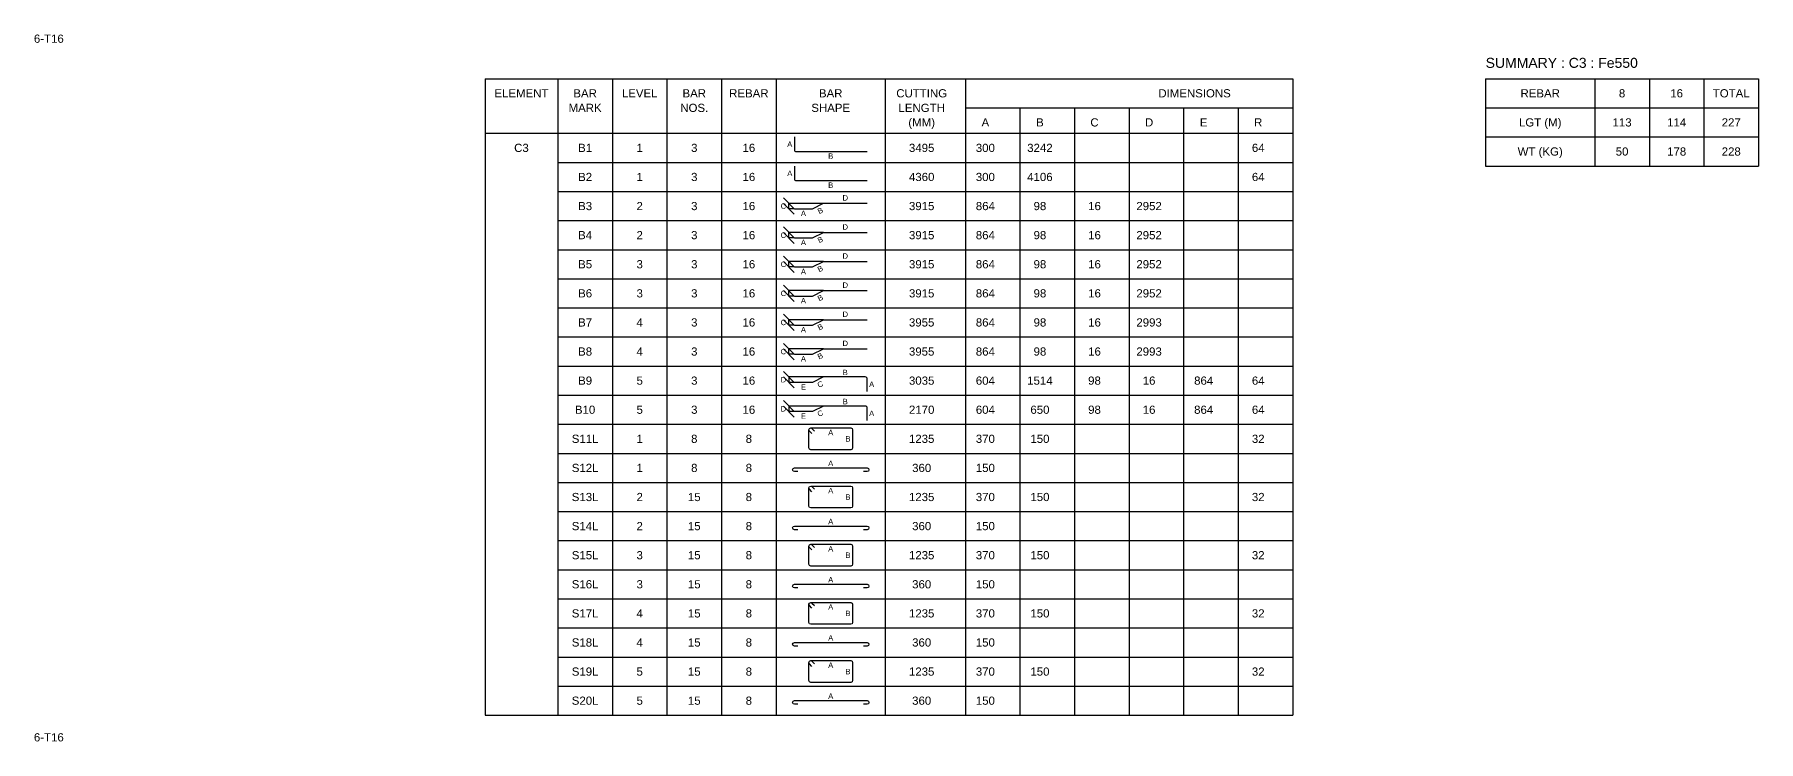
# Model space of a CAD drawing. Header units: inches. Extents: x -816171 to 9366335, y -450961 to 689132.
# Drawn here: x 153789 to 201173, y 27758 to 47199 of the extents above; entities that cross this region are included whole.
import ezdxf
from ezdxf.enums import TextEntityAlignment as Align

# ---------------------------------------------------------------- set-up
doc = ezdxf.new("R2010")
doc.units = ezdxf.units.IN
doc.header["$MEASUREMENT"] = 0
for name, color, linetype in [('Dim', 31, 'Continuous'), ('Reinforcement', 130, 'Continuous'), ('Schedule Border', 60, 'Continuous'), ('Schedule Header', 4, 'Continuous'), ('Text', 31, 'Continuous')]:
    doc.layers.add(name, color=color, linetype=linetype)
doc.styles.add('SC-BBS1', font='SansSerif')
doc.styles.get("Standard").update_dxf_attribs({"font": 'txt.shx'})
doc.dimstyles.new('SCBBSDim', dxfattribs={"dimtxt": 225, "dimasz": 0.18, "dimexe": 0, "dimexo": 0, "dimgap": 0, "dimtad": 1, "dimtoh": 1, "dimdec": 0, "dimzin": 0, "dimdsep": 46, "dimtxsty": 'Standard', "dimtsz": 150, "dimcen": 0.09, "dimclrd": 8, "dimclre": 8, "dimclrt": 3, "dimadec": 0, "dimazin": 0, "dimtfac": 1, "dimtdec": 0, "dimtix": 1, "dimtofl": 0, "dimtmove": 0, "dimatfit": 3, "dimfxl": 1, "dimtolj": 1, "dimtzin": 0, "dimarcsym": 0})

# ---------------------------------------------------------------- blocks, each defined once
blk = doc.blocks.new('*D478')
at = {"layer": 'DEFPOINTS', "color": 0, "transparency": 16777216}
for p in [(174523, 42556), (174673, 42406), (175473, 42556)]:
    blk.add_point(p, dxfattribs=at)
at = {"layer": 'Dim', "color": 8, "lineweight": -2, "transparency": 16777216}
for p, q in [((174673, 42406), (174373, 42706)), ((174673, 42256), (174373, 42556)), ((175473, 42556), (174523, 42556)), ((174523, 42406), (174523, 42556)), ((174673, 42406), (174523, 42406))]:
    blk.add_line(p, q, dxfattribs=at)
blk = doc.blocks.new('*D479')
at = {"layer": 'DEFPOINTS', "color": 0, "transparency": 16777216}
for p in [(174523, 41756), (175473, 41756), (174673, 41606)]:
    blk.add_point(p, dxfattribs=at)
at = {"layer": 'Dim', "color": 8, "lineweight": -2, "transparency": 16777216}
for p, q in [((174673, 41606), (174373, 41906)), ((174673, 41456), (174373, 41756)), ((175473, 41756), (174523, 41756)), ((174523, 41606), (174523, 41756)), ((174673, 41606), (174523, 41606))]:
    blk.add_line(p, q, dxfattribs=at)
blk = doc.blocks.new('*D480')
at = {"layer": 'DEFPOINTS', "color": 0, "transparency": 16777216}
for p in [(174523, 40956), (174673, 40806), (175473, 40956)]:
    blk.add_point(p, dxfattribs=at)
at = {"layer": 'Dim', "color": 8, "lineweight": -2, "transparency": 16777216}
for p, q in [((174673, 40806), (174373, 41106)), ((174673, 40656), (174373, 40956)), ((175473, 40956), (174523, 40956)), ((174523, 40806), (174523, 40956)), ((174673, 40806), (174523, 40806))]:
    blk.add_line(p, q, dxfattribs=at)
blk = doc.blocks.new('*D481')
at = {"layer": 'DEFPOINTS', "color": 0, "transparency": 16777216}
for p in [(174523, 40156), (174673, 40006), (175473, 40156)]:
    blk.add_point(p, dxfattribs=at)
at = {"layer": 'Dim', "color": 8, "lineweight": -2, "transparency": 16777216}
for p, q in [((174673, 40006), (174373, 40306)), ((174673, 39856), (174373, 40156)), ((175473, 40156), (174523, 40156)), ((174523, 40006), (174523, 40156)), ((174673, 40006), (174523, 40006))]:
    blk.add_line(p, q, dxfattribs=at)
blk = doc.blocks.new('*D482')
at = {"layer": 'DEFPOINTS', "color": 0, "transparency": 16777216}
for p in [(174523, 39356), (175473, 39356), (174673, 39206)]:
    blk.add_point(p, dxfattribs=at)
at = {"layer": 'Dim', "color": 8, "lineweight": -2, "transparency": 16777216}
for p, q in [((174673, 39206), (174373, 39506)), ((174673, 39056), (174373, 39356)), ((175473, 39356), (174523, 39356)), ((174523, 39206), (174523, 39356)), ((174673, 39206), (174523, 39206))]:
    blk.add_line(p, q, dxfattribs=at)
blk = doc.blocks.new('*D483')
at = {"layer": 'DEFPOINTS', "color": 0, "transparency": 16777216}
for p in [(174523, 38556), (174673, 38406), (175473, 38556)]:
    blk.add_point(p, dxfattribs=at)
at = {"layer": 'Dim', "color": 8, "lineweight": -2, "transparency": 16777216}
for p, q in [((174673, 38406), (174373, 38706)), ((174673, 38256), (174373, 38556)), ((175473, 38556), (174523, 38556)), ((174523, 38406), (174523, 38556)), ((174673, 38406), (174523, 38406))]:
    blk.add_line(p, q, dxfattribs=at)
blk = doc.blocks.new('*D484')
at = {"layer": 'DEFPOINTS', "color": 0, "transparency": 16777216}
for p in [(174523, 37631), (175173, 37631), (175473, 37781)]:
    blk.add_point(p, dxfattribs=at)
at = {"layer": 'Dim', "color": 8, "lineweight": -2, "transparency": 16777216}
for p, q in [((174673, 37631), (174373, 37931)), ((174673, 37481), (174373, 37781)), ((175473, 37781), (174523, 37781)), ((174523, 37781), (174523, 37631)), ((175173, 37631), (174523, 37631))]:
    blk.add_line(p, q, dxfattribs=at)
blk = doc.blocks.new('*D485')
at = {"layer": 'DEFPOINTS', "color": 0, "transparency": 16777216}
for p in [(175473, 36981), (174523, 36831), (175173, 36831)]:
    blk.add_point(p, dxfattribs=at)
at = {"layer": 'Dim', "color": 8, "lineweight": -2, "transparency": 16777216}
for p, q in [((174673, 36831), (174373, 37131)), ((174673, 36681), (174373, 36981)), ((175473, 36981), (174523, 36981)), ((174523, 36981), (174523, 36831)), ((175173, 36831), (174523, 36831))]:
    blk.add_line(p, q, dxfattribs=at)

msp = doc.modelspace()

# ---------------------------------------------------------------- linework, layer by layer
at = {"layer": 'Reinforcement'}
for points in [[(174673.34546, 44381.4638), (174673.34546, 44031.4638, 0.5), (174723.34546, 43981.4638), (176673.34546, 43981.4638)], [(174673.34546, 43581.4638), (174673.34546, 43231.4638, 0.5), (174723.34546, 43181.4638), (176673.34546, 43181.4638)], [(176673.34546, 37381.4638), (176673.34546, 37731.4638, 0.5), (176623.34546, 37781.4638), (175473.34546, 37781.4638), (175173.34546, 37631.4638), (174673.34546, 37631.4638)], [(176673.34546, 36581.4638), (176673.34546, 36931.4638, 0.5), (176623.34546, 36981.4638), (175473.34546, 36981.4638), (175173.34546, 36831.4638), (174673.34546, 36831.4638)], [(175158.70138, 36225.39798), (175087.99031, 36296.10827, -0.1989123674), (175073.34546, 36331.4638, -0.4142046237), (175123.34546, 36381.4638, -0.1989044359), (175158.7006, 36366.81934), (175229.41167, 36296.10905)], [(174773.34546, 35181.4638), (174673.34546, 35181.4638, -1), (174673.34546, 35281.4638), (176673.34546, 35281.4638, -1), (176673.34546, 35181.4638), (176573.34546, 35181.4638)], [(175158.70138, 34625.39798), (175087.99031, 34696.10827, -0.1989123674), (175073.34546, 34731.4638, -0.4142046237), (175123.34546, 34781.4638, -0.1989044359), (175158.7006, 34766.81934), (175229.41167, 34696.10905)], [(174773.34546, 33581.4638), (174673.34546, 33581.4638, -1), (174673.34546, 33681.4638), (176673.34546, 33681.4638, -1), (176673.34546, 33581.4638), (176573.34546, 33581.4638)], [(175158.70138, 33025.39798), (175087.99031, 33096.10827, -0.1989123674), (175073.34546, 33131.4638, -0.4142046237), (175123.34546, 33181.4638, -0.1989044359), (175158.7006, 33166.81934), (175229.41167, 33096.10905)], [(174773.34546, 31981.4638), (174673.34546, 31981.4638, -1), (174673.34546, 32081.4638), (176673.34546, 32081.4638, -1), (176673.34546, 31981.4638), (176573.34546, 31981.4638)], [(175158.70138, 31425.39798), (175087.99031, 31496.10827, -0.1989123674), (175073.34546, 31531.4638, -0.4142046237), (175123.34546, 31581.4638, -0.1989044359), (175158.7006, 31566.81934), (175229.41167, 31496.10905)], [(174773.34546, 30381.4638), (174673.34546, 30381.4638, -1), (174673.34546, 30481.4638), (176673.34546, 30481.4638, -1), (176673.34546, 30381.4638), (176573.34546, 30381.4638)], [(175158.70138, 29825.39798), (175087.99031, 29896.10827, -0.1989123674), (175073.34546, 29931.4638, -0.4142046237), (175123.34546, 29981.4638, -0.1989044359), (175158.7006, 29966.81934), (175229.41167, 29896.10905)], [(174773.34546, 28781.4638), (174673.34546, 28781.4638, -1), (174673.34546, 28881.4638), (176673.34546, 28881.4638, -1), (176673.34546, 28781.4638), (176573.34546, 28781.4638)]]:
    msp.add_lwpolyline(points, format="xyb", dxfattribs=at)
for points in [[(174673.34546, 42406.4638), (175173.34546, 42406.4638), (175473.34546, 42556.4638), (176673.34546, 42556.4638)], [(174673.34546, 41606.4638), (175173.34546, 41606.4638), (175473.34546, 41756.4638), (176673.34546, 41756.4638)], [(174673.34546, 40806.4638), (175173.34546, 40806.4638), (175473.34546, 40956.4638), (176673.34546, 40956.4638)], [(174673.34546, 40006.4638), (175173.34546, 40006.4638), (175473.34546, 40156.4638), (176673.34546, 40156.4638)], [(174673.34546, 39206.4638), (175173.34546, 39206.4638), (175473.34546, 39356.4638), (176673.34546, 39356.4638)], [(174673.34546, 38406.4638), (175173.34546, 38406.4638), (175473.34546, 38556.4638), (176673.34546, 38556.4638)]]:
    msp.add_lwpolyline(points, dxfattribs=at)
for points in [[(175073.34546, 36331.4638, -0.4142046237), (175123.34546, 36381.4638), (176223.34546, 36381.4638, -0.4142046237), (176273.34546, 36331.4638), (176273.34546, 35831.4638, -0.4142046237), (176223.34546, 35781.4638), (175123.34546, 35781.4638, -0.4142046237), (175073.34546, 35831.4638)], [(175073.34546, 34731.4638, -0.4142046237), (175123.34546, 34781.4638), (176223.34546, 34781.4638, -0.4142046237), (176273.34546, 34731.4638), (176273.34546, 34231.4638, -0.4142046237), (176223.34546, 34181.4638), (175123.34546, 34181.4638, -0.4142046237), (175073.34546, 34231.4638)], [(175073.34546, 33131.4638, -0.4142046237), (175123.34546, 33181.4638), (176223.34546, 33181.4638, -0.4142046237), (176273.34546, 33131.4638), (176273.34546, 32631.4638, -0.4142046237), (176223.34546, 32581.4638), (175123.34546, 32581.4638, -0.4142046237), (175073.34546, 32631.4638)], [(175073.34546, 31531.4638, -0.4142046237), (175123.34546, 31581.4638), (176223.34546, 31581.4638, -0.4142046237), (176273.34546, 31531.4638), (176273.34546, 31031.4638, -0.4142046237), (176223.34546, 30981.4638), (175123.34546, 30981.4638, -0.4142046237), (175073.34546, 31031.4638)], [(175073.34546, 29931.4638, -0.4142046237), (175123.34546, 29981.4638), (176223.34546, 29981.4638, -0.4142046237), (176273.34546, 29931.4638), (176273.34546, 29431.4638, -0.4142046237), (176223.34546, 29381.4638), (175123.34546, 29381.4638, -0.4142046237), (175073.34546, 29431.4638)]]:
    msp.add_lwpolyline(points, format="xyb", close=True, dxfattribs=at)
at = {"layer": 'Schedule Border'}
for p, q in [((166173.34546, 45981.4638), (188373.34546, 45981.4638)), ((166173.34546, 45981.4638), (166173.34546, 28481.4638)), ((168173.34546, 45981.4638), (168173.34546, 28481.4638)), ((169673.34546, 45981.4638), (169673.34546, 28481.4638)), ((171173.34546, 45981.4638), (171173.34546, 28481.4638)), ((172673.34546, 45981.4638), (172673.34546, 28481.4638)), ((174173.34546, 45981.4638), (174173.34546, 28481.4638)), ((177173.34546, 45981.4638), (177173.34546, 28481.4638)), ((179373.34546, 45981.4638), (179373.34546, 28481.4638)), ((188373.34546, 45981.4638), (188373.34546, 28481.4638)), ((193673.34546, 45981.4638), (201173.34546, 45981.4638)), ((193673.34546, 45981.4638), (193673.34546, 43581.4638)), ((196673.34546, 45981.4638), (196673.34546, 43581.4638)), ((198173.34546, 45981.4638), (198173.34546, 43581.4638)), ((199673.34546, 45981.4638), (199673.34546, 43581.4638)), ((201173.34546, 45981.4638), (201173.34546, 43581.4638)), ((179373.34546, 45181.4638), (188373.34546, 45181.4638)), ((180873.34546, 45181.4638), (180873.34546, 28481.4638)), ((182373.34546, 45181.4638), (182373.34546, 28481.4638)), ((183873.34546, 45181.4638), (183873.34546, 28481.4638)), ((185373.34546, 45181.4638), (185373.34546, 28481.4638)), ((186873.34546, 45181.4638), (186873.34546, 28481.4638)), ((193673.34546, 45181.4638), (201173.34546, 45181.4638)), ((166173.34546, 44481.4638), (188373.34546, 44481.4638)), ((193673.34546, 44381.4638), (201173.34546, 44381.4638)), ((168173.34546, 43681.4638), (188373.34546, 43681.4638)), ((193673.34546, 43581.4638), (201173.34546, 43581.4638)), ((168173.34546, 42881.4638), (188373.34546, 42881.4638)), ((168173.34546, 42081.4638), (188373.34546, 42081.4638)), ((168173.34546, 41281.4638), (188373.34546, 41281.4638)), ((168173.34546, 40481.4638), (188373.34546, 40481.4638)), ((168173.34546, 39681.4638), (188373.34546, 39681.4638)), ((168173.34546, 38881.4638), (188373.34546, 38881.4638)), ((168173.34546, 38081.4638), (188373.34546, 38081.4638)), ((168173.34546, 37281.4638), (188373.34546, 37281.4638)), ((168173.34546, 36481.4638), (188373.34546, 36481.4638)), ((168173.34546, 35681.4638), (188373.34546, 35681.4638)), ((168173.34546, 34881.4638), (188373.34546, 34881.4638)), ((168173.34546, 34081.4638), (188373.34546, 34081.4638)), ((168173.34546, 33281.4638), (188373.34546, 33281.4638)), ((168173.34546, 32481.4638), (188373.34546, 32481.4638)), ((168173.34546, 31681.4638), (188373.34546, 31681.4638)), ((168173.34546, 30881.4638), (188373.34546, 30881.4638)), ((168173.34546, 30081.4638), (188373.34546, 30081.4638)), ((168173.34546, 29281.4638), (188373.34546, 29281.4638)), ((166173.34546, 28481.4638), (188373.34546, 28481.4638)), ((168173.34546, 28481.4638), (188373.34546, 28481.4638))]:
    msp.add_line(p, q, dxfattribs=at)

# ---------------------------------------------------------------- texts
at = {"layer": 'Dim', "style": 'SC-BBS1'}
for s, p in [('A', (174548.34546, 44181.4638)), ('B', (175673.34546, 43856.4638)), ('A', (174548.34546, 43381.4638)), ('B', (175673.34546, 43056.4638)), ('D', (176073.34546, 42706.4638)), ('C', (174373.34546, 42481.4638)), ('A', (174923.34546, 42281.4638)), ('C', (174373.34546, 41681.4638)), ('D', (176073.34546, 41906.4638)), ('A', (174923.34546, 41481.4638)), ('C', (174373.34546, 40881.4638)), ('A', (174923.34546, 40681.4638)), ('D', (176073.34546, 41106.4638)), ('D', (176073.34546, 40306.4638)), ('C', (174373.34546, 40081.4638)), ('A', (174923.34546, 39881.4638)), ('C', (174373.34546, 39281.4638)), ('D', (176073.34546, 39506.4638)), ('A', (174923.34546, 39081.4638)), ('C', (174373.34546, 38481.4638)), ('D', (176073.34546, 38706.4638)), ('A', (174923.34546, 38281.4638)), ('B', (176073.34546, 37906.4638)), ('D', (174373.34546, 37706.4638)), ('E', (174923.34546, 37506.4638)), ('A', (176798.34546, 37581.4638)), ('D', (174373.34546, 36906.4638)), ('B', (176073.34546, 37106.4638)), ('E', (174923.34546, 36706.4638)), ('A', (176798.34546, 36781.4638)), ('A', (175673.34546, 36256.4638)), ('B', (176148.34546, 36081.4638)), ('A', (175673.34546, 35406.4638)), ('A', (175673.34546, 34656.4638)), ('B', (176148.34546, 34481.4638)), ('A', (175673.34546, 33806.4638)), ('A', (175673.34546, 33056.4638)), ('B', (176148.34546, 32881.4638)), ('A', (175673.34546, 32206.4638)), ('A', (175673.34546, 31456.4638)), ('B', (176148.34546, 31281.4638)), ('A', (175673.34546, 30606.4638)), ('A', (175673.34546, 29856.4638)), ('B', (176148.34546, 29681.4638)), ('A', (175673.34546, 29006.4638))]:
    msp.add_text(s, height=150, dxfattribs=at).set_placement(p, align=Align.MIDDLE_CENTER)
for s, p in [('B', (175385.84546, 42356.4638)), ('B', (175385.84546, 41556.4638)), ('B', (175385.84546, 40756.4638)), ('B', (175385.84546, 39956.4638)), ('B', (175385.84546, 39156.4638)), ('B', (175385.84546, 38356.4638)), ('C', (175385.84546, 37581.4638)), ('C', (175385.84546, 36781.4638))]:
    msp.add_text(s, height=150, rotation=26.565051177, dxfattribs=at).set_placement(p, align=Align.MIDDLE_CENTER)
at = {"layer": 'Schedule Header', "style": 'SC-BBS1'}
msp.add_text('SUMMARY : C3 : Fe550', height=275, dxfattribs=at).set_placement((193673.34546, 46281.4638))
for s, p in [('ELEMENT', (167173.34546, 45581.4638)), ('BAR', (168923.34546, 45581.4638)), ('LEVEL', (170423.34546, 45581.4638)), ('BAR', (171923.34546, 45581.4638)), ('REBAR', (173423.34546, 45581.4638)), ('BAR', (175673.34546, 45581.4638)), ('CUTTING', (178173.34546, 45581.4638)), ('DIMENSIONS', (185673.34546, 45581.4638)), ('REBAR', (195173.34546, 45581.4638)), ('8', (197423.34546, 45581.4638)), ('16', (198923.34546, 45581.4638)), ('TOTAL', (200423.34546, 45581.4638)), ('MARK', (168923.34546, 45181.4638)), ('NOS.', (171923.34546, 45181.4638)), ('SHAPE', (175673.34546, 45181.4638)), ('LENGTH', (178173.34546, 45181.4638)), ('(MM)', (178173.34546, 44781.4638)), ('A', (179923.34546, 44781.4638)), ('B', (181423.34546, 44781.4638)), ('C', (182923.34546, 44781.4638)), ('D', (184423.34546, 44781.4638)), ('E', (185923.34546, 44781.4638)), ('R', (187423.34546, 44781.4638)), ('LGT (M)', (195173.34546, 44781.4638)), ('WT (KG)', (195173.34546, 43981.4638))]:
    msp.add_text(s, height=225, dxfattribs=at).set_placement(p, align=Align.MIDDLE_CENTER)
at = {"layer": 'Text', "style": 'SC-BBS1'}
for p in [(153773.34546, 47083.4638), (153773.34546, 27873.4638)]:
    msp.add_text('6-T16', height=225, dxfattribs=at).set_placement(p, align=Align.MIDDLE_LEFT)
for s, p in [('113', (197423.34546, 44781.4638)), ('114', (198923.34546, 44781.4638)), ('227', (200423.34546, 44781.4638)), ('C3', (167173.34546, 44081.4638)), ('B1', (168923.34546, 44081.4638)), ('1', (170423.34546, 44081.4638)), ('3', (171923.34546, 44081.4638)), ('16', (173423.34546, 44081.4638)), ('3495', (178173.34546, 44081.4638)), ('300', (179923.34546, 44081.4638)), ('3242', (181423.34546, 44081.4638)), ('64', (187423.34546, 44081.4638)), ('50', (197423.34546, 43981.4638)), ('178', (198923.34546, 43981.4638)), ('228', (200423.34546, 43981.4638)), ('B2', (168923.34546, 43281.4638)), ('1', (170423.34546, 43281.4638)), ('3', (171923.34546, 43281.4638)), ('16', (173423.34546, 43281.4638)), ('4360', (178173.34546, 43281.4638)), ('300', (179923.34546, 43281.4638)), ('4106', (181423.34546, 43281.4638)), ('64', (187423.34546, 43281.4638)), ('B3', (168923.34546, 42481.4638)), ('2', (170423.34546, 42481.4638)), ('3', (171923.34546, 42481.4638)), ('16', (173423.34546, 42481.4638)), ('3915', (178173.34546, 42481.4638)), ('864', (179923.34546, 42481.4638)), ('98', (181423.34546, 42481.4638)), ('16', (182923.34546, 42481.4638)), ('2952', (184423.34546, 42481.4638)), ('B4', (168923.34546, 41681.4638)), ('2', (170423.34546, 41681.4638)), ('3', (171923.34546, 41681.4638)), ('16', (173423.34546, 41681.4638)), ('3915', (178173.34546, 41681.4638)), ('864', (179923.34546, 41681.4638)), ('98', (181423.34546, 41681.4638)), ('16', (182923.34546, 41681.4638)), ('2952', (184423.34546, 41681.4638)), ('B5', (168923.34546, 40881.4638)), ('3', (170423.34546, 40881.4638)), ('3', (171923.34546, 40881.4638)), ('16', (173423.34546, 40881.4638)), ('3915', (178173.34546, 40881.4638)), ('864', (179923.34546, 40881.4638)), ('98', (181423.34546, 40881.4638)), ('16', (182923.34546, 40881.4638)), ('2952', (184423.34546, 40881.4638)), ('B6', (168923.34546, 40081.4638)), ('3', (170423.34546, 40081.4638)), ('3', (171923.34546, 40081.4638)), ('16', (173423.34546, 40081.4638)), ('3915', (178173.34546, 40081.4638)), ('864', (179923.34546, 40081.4638)), ('98', (181423.34546, 40081.4638)), ('16', (182923.34546, 40081.4638)), ('2952', (184423.34546, 40081.4638)), ('B7', (168923.34546, 39281.4638)), ('4', (170423.34546, 39281.4638)), ('3', (171923.34546, 39281.4638)), ('16', (173423.34546, 39281.4638)), ('3955', (178173.34546, 39281.4638)), ('864', (179923.34546, 39281.4638)), ('98', (181423.34546, 39281.4638)), ('16', (182923.34546, 39281.4638)), ('2993', (184423.34546, 39281.4638)), ('B8', (168923.34546, 38481.4638)), ('4', (170423.34546, 38481.4638)), ('3', (171923.34546, 38481.4638)), ('16', (173423.34546, 38481.4638)), ('3955', (178173.34546, 38481.4638)), ('864', (179923.34546, 38481.4638)), ('98', (181423.34546, 38481.4638)), ('16', (182923.34546, 38481.4638)), ('2993', (184423.34546, 38481.4638)), ('B9', (168923.34546, 37681.4638)), ('5', (170423.34546, 37681.4638)), ('3', (171923.34546, 37681.4638)), ('16', (173423.34546, 37681.4638)), ('3035', (178173.34546, 37681.4638)), ('604', (179923.34546, 37681.4638)), ('1514', (181423.34546, 37681.4638)), ('98', (182923.34546, 37681.4638)), ('16', (184423.34546, 37681.4638)), ('864', (185923.34546, 37681.4638)), ('64', (187423.34546, 37681.4638)), ('B10', (168923.34546, 36881.4638)), ('5', (170423.34546, 36881.4638)), ('3', (171923.34546, 36881.4638)), ('16', (173423.34546, 36881.4638)), ('2170', (178173.34546, 36881.4638)), ('604', (179923.34546, 36881.4638)), ('650', (181423.34546, 36881.4638)), ('98', (182923.34546, 36881.4638)), ('16', (184423.34546, 36881.4638)), ('864', (185923.34546, 36881.4638)), ('64', (187423.34546, 36881.4638)), ('S11L', (168923.34546, 36081.4638)), ('1', (170423.34546, 36081.4638)), ('8', (171923.34546, 36081.4638)), ('8', (173423.34546, 36081.4638)), ('1235', (178173.34546, 36081.4638)), ('370', (179923.34546, 36081.4638)), ('150', (181423.34546, 36081.4638)), ('32', (187423.34546, 36081.4638)), ('S12L', (168923.34546, 35281.4638)), ('1', (170423.34546, 35281.4638)), ('8', (171923.34546, 35281.4638)), ('8', (173423.34546, 35281.4638)), ('360', (178173.34546, 35281.4638)), ('150', (179923.34546, 35281.4638)), ('S13L', (168923.34546, 34481.4638)), ('2', (170423.34546, 34481.4638)), ('15', (171923.34546, 34481.4638)), ('8', (173423.34546, 34481.4638)), ('1235', (178173.34546, 34481.4638)), ('370', (179923.34546, 34481.4638)), ('150', (181423.34546, 34481.4638)), ('32', (187423.34546, 34481.4638)), ('S14L', (168923.34546, 33681.4638)), ('2', (170423.34546, 33681.4638)), ('15', (171923.34546, 33681.4638)), ('8', (173423.34546, 33681.4638)), ('360', (178173.34546, 33681.4638)), ('150', (179923.34546, 33681.4638)), ('S15L', (168923.34546, 32881.4638)), ('3', (170423.34546, 32881.4638)), ('15', (171923.34546, 32881.4638)), ('8', (173423.34546, 32881.4638)), ('1235', (178173.34546, 32881.4638)), ('370', (179923.34546, 32881.4638)), ('150', (181423.34546, 32881.4638)), ('32', (187423.34546, 32881.4638)), ('S16L', (168923.34546, 32081.4638)), ('3', (170423.34546, 32081.4638)), ('15', (171923.34546, 32081.4638)), ('8', (173423.34546, 32081.4638)), ('360', (178173.34546, 32081.4638)), ('150', (179923.34546, 32081.4638)), ('S17L', (168923.34546, 31281.4638)), ('4', (170423.34546, 31281.4638)), ('15', (171923.34546, 31281.4638)), ('8', (173423.34546, 31281.4638)), ('1235', (178173.34546, 31281.4638)), ('370', (179923.34546, 31281.4638)), ('150', (181423.34546, 31281.4638)), ('32', (187423.34546, 31281.4638)), ('S18L', (168923.34546, 30481.4638)), ('4', (170423.34546, 30481.4638)), ('15', (171923.34546, 30481.4638)), ('8', (173423.34546, 30481.4638)), ('360', (178173.34546, 30481.4638)), ('150', (179923.34546, 30481.4638)), ('S19L', (168923.34546, 29681.4638)), ('5', (170423.34546, 29681.4638)), ('15', (171923.34546, 29681.4638)), ('8', (173423.34546, 29681.4638)), ('1235', (178173.34546, 29681.4638)), ('370', (179923.34546, 29681.4638)), ('150', (181423.34546, 29681.4638)), ('32', (187423.34546, 29681.4638)), ('S20L', (168923.34546, 28881.4638)), ('5', (170423.34546, 28881.4638)), ('15', (171923.34546, 28881.4638)), ('8', (173423.34546, 28881.4638)), ('360', (178173.34546, 28881.4638)), ('150', (179923.34546, 28881.4638))]:
    msp.add_text(s, height=225, dxfattribs=at).set_placement(p, align=Align.MIDDLE_CENTER)

# ---------------------------------------------------------------- dimensions: what is measured, and where the dimension line sits
at = {"layer": 'Dim'}
for base, p1, p2, picture, middle in [((174523.34546, 42556.4638), (174673.34546, 42406.4638), (175473.34546, 42556.4638), '*D478', (174523.34546, 42481.4638)), ((174523.34546, 41756.4638), (174673.34546, 41606.4638), (175473.34546, 41756.4638), '*D479', (174523.34546, 41681.4638)), ((174523.34546, 40956.4638), (174673.34546, 40806.4638), (175473.34546, 40956.4638), '*D480', (174523.34546, 40881.4638)), ((174523.34546, 40156.4638), (174673.34546, 40006.4638), (175473.34546, 40156.4638), '*D481', (174523.34546, 40081.4638)), ((174523.34546, 39356.4638), (174673.34546, 39206.4638), (175473.34546, 39356.4638), '*D482', (174523.34546, 39281.4638)), ((174523.34546, 38556.4638), (174673.34546, 38406.4638), (175473.34546, 38556.4638), '*D483', (174523.34546, 38481.4638)), ((174523.34546, 37631.4638), (175473.34546, 37781.4638), (175173.34546, 37631.4638), '*D484', (174523.34546, 37706.4638)), ((174523.34546, 36831.4638), (175473.34546, 36981.4638), (175173.34546, 36831.4638), '*D485', (174523.34546, 36906.4638))]:
    dim = msp.add_linear_dim(base=base, p1=p1, p2=p2, angle=90, text=' ', dimstyle='SCBBSDim', dxfattribs=at)
    dim.commit()
    dim.dimension.update_dxf_attribs({"geometry": picture, "text_midpoint": middle})

doc.saveas('drawing.dxf')
